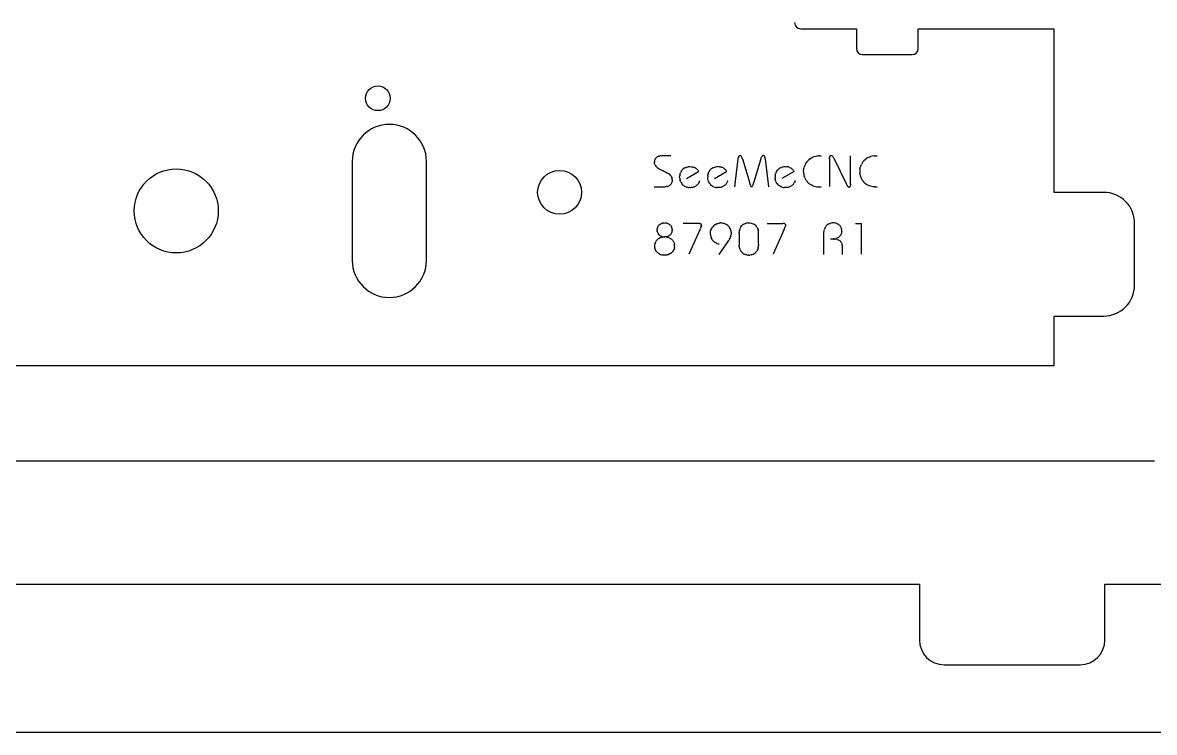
# Model space of a CAD drawing. Header units: inches. Extents: x -1545 to -733, y 114 to 571.
# Drawn here: x -1249.9 to -1158.3, y 114.1 to 171.5 of the extents above; entities that cross this region are included whole.
import ezdxf

# ---------------------------------------------------------------- set-up
doc = ezdxf.new("R2010")
doc.units = ezdxf.units.IN
doc.header["$MEASUREMENT"] = 0
doc.linetypes.add('Continuous2', pattern=[0])
doc.layers.add('GREEN TEXT ALL', color=1, linetype='Continuous')

msp = doc.modelspace()

# ---------------------------------------------------------------- linework, layer by layer
at = {"color": 1, "linetype": 'Continuous2', "lineweight": -3, "true_color": 0xff0000}
for p, q in [((-1186.942, 170.985), (-1182.442, 170.985)), ((-1182.442, 170.985), (-1182.442, 169.4)), ((-1177.442, 169.4), (-1177.442, 170.985)), ((-1177.442, 170.985), (-1166.442, 170.985)), ((-1166.442, 157.76), (-1166.442, 170.985)), ((-1181.942, 168.9), (-1177.942, 168.9)), ((-1162.442, 157.76), (-1166.442, 157.76)), ((-1159.942, 150.26), (-1159.942, 155.26)), ((-1166.442, 147.76), (-1162.442, 147.76)), ((-1166.442, 143.76), (-1166.442, 147.76)), ((-1281.442, 143.76), (-1166.442, 143.76)), ((-1277.345, 126.062), (-1177.345, 126.062)), ((-1177.345, 126.062), (-1177.345, 121.562)), ((-1162.345, 126.062), (-1139.12, 126.062)), ((-1162.345, 121.562), (-1162.345, 126.062)), ((-1175.345, 119.562), (-1164.345, 119.562))]:
    msp.add_line(p, q, dxfattribs=at)
at = {"color": 5, "linetype": 'Continuous2', "lineweight": -3, "true_color": 0x0000ff}
for p, q in [((-1223.21, 160.26), (-1223.21, 152.26)), ((-1217.21, 152.26), (-1217.21, 160.26)), ((-1296.345, 136.062), (-1158.345, 136.062))]:
    msp.add_line(p, q, dxfattribs=at)
at = {"color": 2, "linetype": 'Continuous2', "lineweight": -3, "true_color": 0xffff00}
msp.add_line((-732.545, 114.09), (-1545.345, 114.09), dxfattribs=at)
at = {"color": 5, "linetype": 'Continuous2', "lineweight": -3, "true_color": 0x0000ff}
for centre, radius in [((-1221.136, 165.368), 1), ((-1237.442, 156.26), 3.4), ((-1206.442, 157.76), 1.775)]:
    msp.add_circle(centre, radius, dxfattribs=at)
at = {"color": 1, "linetype": 'Continuous2', "lineweight": -3, "true_color": 0xff0000}
for centre, radius, start, end in [((-1186.942, 171.485), 0.5, 180, 270), ((-1181.942, 169.4), 0.5, 180, 270), ((-1177.942, 169.4), 0.5, 270, 0), ((-1162.442, 155.26), 2.5, 360, 90), ((-1162.442, 150.26), 2.5, 270, 360), ((-1175.345, 121.562), 2, 180, 270), ((-1164.345, 121.562), 2, 270, 0)]:
    msp.add_arc(centre, radius, start, end, dxfattribs=at)
at = {"color": 5, "linetype": 'Continuous2', "lineweight": -3, "true_color": 0x0000ff}
for centre, start, end in [((-1220.21, 160.26), 0, 180), ((-1220.21, 152.26), 180, 0)]:
    msp.add_arc(centre, 3, start, end, dxfattribs=at)
at = {"layer": 'GREEN TEXT ALL', "color": 3, "linetype": 'Continuous2', "lineweight": -3, "true_color": 0x00ff00}
for p, q in [((-1198.765, 160.265), (-1198.771, 160.181)), ((-1198.764, 160.095), (-1198.771, 160.181)), ((-1198.765, 160.265), (-1198.748, 160.354)), ((-1198.735, 160.4), (-1198.748, 160.354)), ((-1198.716, 160.444), (-1198.735, 160.4)), ((-1198.716, 160.444), (-1198.693, 160.485)), ((-1198.693, 160.485), (-1198.664, 160.526)), ((-1198.631, 160.565), (-1198.664, 160.526)), ((-1198.631, 160.565), (-1198.59, 160.6)), ((-1198.545, 160.631), (-1198.59, 160.6)), ((-1198.493, 160.659), (-1198.545, 160.631)), ((-1198.433, 160.682), (-1198.493, 160.659)), ((-1198.433, 160.682), (-1198.365, 160.699)), ((-1198.288, 160.708), (-1198.365, 160.699)), ((-1198.203, 160.712), (-1198.288, 160.708)), ((-1197.447, 160.712), (-1198.203, 160.712)), ((-1192.279, 158.201), (-1191.997, 160.484)), ((-1191.997, 160.484), (-1191.991, 160.523)), ((-1191.991, 160.523), (-1191.983, 160.568)), ((-1191.971, 160.613), (-1191.983, 160.568)), ((-1191.971, 160.613), (-1191.956, 160.656)), ((-1191.937, 160.693), (-1191.956, 160.656)), ((-1191.937, 160.693), (-1191.913, 160.723)), ((-1191.884, 160.743), (-1191.913, 160.723)), ((-1191.884, 160.743), (-1191.85, 160.75)), ((-1191.811, 160.743), (-1191.85, 160.75)), ((-1191.778, 160.721), (-1191.811, 160.743)), ((-1191.778, 160.721), (-1191.749, 160.689)), ((-1191.723, 160.649), (-1191.749, 160.689)), ((-1191.701, 160.605), (-1191.723, 160.649)), ((-1191.683, 160.558), (-1191.701, 160.605)), ((-1191.667, 160.511), (-1191.683, 160.558)), ((-1191.654, 160.468), (-1191.667, 160.511)), ((-1191.654, 160.468), (-1191.057, 158.511)), ((-1190.162, 160.468), (-1190.759, 158.511)), ((-1190.162, 160.468), (-1190.149, 160.507)), ((-1190.149, 160.507), (-1190.134, 160.553)), ((-1190.134, 160.553), (-1190.116, 160.601)), ((-1190.116, 160.601), (-1190.095, 160.646)), ((-1190.071, 160.686), (-1190.095, 160.646)), ((-1190.071, 160.686), (-1190.042, 160.719)), ((-1190.009, 160.742), (-1190.042, 160.719)), ((-1189.97, 160.75), (-1190.009, 160.742)), ((-1189.936, 160.743), (-1189.97, 160.75)), ((-1189.936, 160.743), (-1189.907, 160.723)), ((-1189.883, 160.693), (-1189.907, 160.723)), ((-1189.883, 160.693), (-1189.865, 160.656)), ((-1189.85, 160.613), (-1189.865, 160.656)), ((-1189.85, 160.613), (-1189.838, 160.568)), ((-1189.829, 160.523), (-1189.838, 160.568)), ((-1189.824, 160.484), (-1189.829, 160.523)), ((-1189.824, 160.484), (-1189.542, 158.201)), ((-1186.449, 160.222), (-1186.517, 160.124)), ((-1186.37, 160.314), (-1186.449, 160.222)), ((-1186.282, 160.398), (-1186.37, 160.314)), ((-1186.183, 160.474), (-1186.282, 160.398)), ((-1186.183, 160.474), (-1186.076, 160.542)), ((-1186.076, 160.542), (-1185.958, 160.601)), ((-1185.831, 160.65), (-1185.958, 160.601)), ((-1185.831, 160.65), (-1185.694, 160.684)), ((-1185.694, 160.684), (-1185.549, 160.705)), ((-1185.394, 160.712), (-1185.549, 160.705)), ((-1185.394, 160.712), (-1185.292, 160.712)), ((-1184.614, 160.484), (-1184.613, 160.527)), ((-1184.614, 160.484), (-1184.614, 158.225)), ((-1184.611, 160.565), (-1184.613, 160.527)), ((-1184.611, 160.565), (-1184.607, 160.598)), ((-1184.602, 160.627), (-1184.607, 160.598)), ((-1184.602, 160.627), (-1184.587, 160.673)), ((-1184.567, 160.707), (-1184.587, 160.673)), ((-1184.567, 160.707), (-1184.544, 160.728)), ((-1184.544, 160.728), (-1184.52, 160.741)), ((-1184.52, 160.741), (-1184.495, 160.748)), ((-1184.471, 160.75), (-1184.495, 160.748)), ((-1184.471, 160.75), (-1184.446, 160.747)), ((-1184.446, 160.747), (-1184.422, 160.737)), ((-1184.396, 160.719), (-1184.422, 160.737)), ((-1184.396, 160.719), (-1184.37, 160.691)), ((-1184.342, 160.652), (-1184.37, 160.691)), ((-1184.342, 160.652), (-1184.307, 160.6)), ((-1184.288, 160.567), (-1184.307, 160.6)), ((-1184.268, 160.53), (-1184.288, 160.567)), ((-1184.245, 160.487), (-1184.268, 160.53)), ((-1184.245, 160.487), (-1184.222, 160.438)), ((-1183.253, 158.441), (-1184.222, 160.438)), ((-1182.914, 158.441), (-1182.914, 160.712)), ((-1181.91, 160.222), (-1181.978, 160.124)), ((-1181.831, 160.314), (-1181.91, 160.222)), ((-1181.743, 160.398), (-1181.831, 160.314)), ((-1181.743, 160.398), (-1181.644, 160.474)), ((-1181.537, 160.542), (-1181.644, 160.474)), ((-1181.419, 160.601), (-1181.537, 160.542)), ((-1181.419, 160.601), (-1181.292, 160.65)), ((-1181.155, 160.684), (-1181.292, 160.65)), ((-1181.01, 160.705), (-1181.155, 160.684)), ((-1181.01, 160.705), (-1180.855, 160.712)), ((-1180.855, 160.712), (-1180.753, 160.712)), ((-1198.744, 160.016), (-1198.764, 160.095)), ((-1198.744, 160.016), (-1198.711, 159.945)), ((-1198.711, 159.945), (-1198.664, 159.881)), ((-1198.607, 159.822), (-1198.664, 159.881)), ((-1198.607, 159.822), (-1198.545, 159.767)), ((-1198.545, 159.767), (-1198.475, 159.716)), ((-1198.475, 159.716), (-1198.399, 159.668)), ((-1198.399, 159.668), (-1198.232, 159.58)), ((-1198.232, 159.58), (-1198.051, 159.498)), ((-1198.051, 159.498), (-1197.959, 159.459)), ((-1197.959, 159.459), (-1197.87, 159.416)), ((-1197.87, 159.416), (-1197.786, 159.372)), ((-1197.786, 159.372), (-1197.704, 159.325)), ((-1197.704, 159.325), (-1197.628, 159.275)), ((-1197.558, 159.221), (-1197.628, 159.275)), ((-1196.716, 159.172), (-1196.697, 159.257)), ((-1196.697, 159.257), (-1196.669, 159.337)), ((-1196.634, 159.413), (-1196.669, 159.337)), ((-1196.634, 159.413), (-1196.593, 159.483)), ((-1196.593, 159.483), (-1196.547, 159.548)), ((-1196.495, 159.607), (-1196.547, 159.548)), ((-1196.437, 159.66), (-1196.495, 159.607)), ((-1196.374, 159.707), (-1196.437, 159.66)), ((-1196.305, 159.747), (-1196.374, 159.707)), ((-1196.305, 159.747), (-1196.232, 159.78)), ((-1196.232, 159.78), (-1196.154, 159.808)), ((-1196.188, 158.89), (-1195.2, 159.437)), ((-1196.154, 159.808), (-1196.072, 159.827)), ((-1196.072, 159.827), (-1195.987, 159.838)), ((-1195.987, 159.838), (-1195.899, 159.842)), ((-1195.899, 159.842), (-1195.781, 159.835)), ((-1195.781, 159.835), (-1195.67, 159.814)), ((-1195.67, 159.814), (-1195.564, 159.78)), ((-1195.464, 159.731), (-1195.564, 159.78)), ((-1195.464, 159.731), (-1195.417, 159.702)), ((-1195.375, 159.672), (-1195.417, 159.702)), ((-1195.375, 159.672), (-1195.336, 159.638)), ((-1195.336, 159.638), (-1195.301, 159.603)), ((-1195.301, 159.603), (-1195.27, 159.565)), ((-1195.27, 159.565), (-1195.243, 159.524)), ((-1195.22, 159.482), (-1195.243, 159.524)), ((-1195.22, 159.482), (-1195.2, 159.437)), ((-1194.427, 159.257), (-1194.447, 159.172)), ((-1194.427, 159.257), (-1194.399, 159.337)), ((-1194.399, 159.337), (-1194.365, 159.413)), ((-1194.324, 159.483), (-1194.365, 159.413)), ((-1194.324, 159.483), (-1194.278, 159.548)), ((-1194.278, 159.548), (-1194.226, 159.607)), ((-1194.168, 159.66), (-1194.226, 159.607)), ((-1194.168, 159.66), (-1194.105, 159.707)), ((-1194.036, 159.747), (-1194.105, 159.707)), ((-1194.036, 159.747), (-1193.962, 159.78)), ((-1193.962, 159.78), (-1193.884, 159.808)), ((-1193.919, 158.89), (-1192.931, 159.437)), ((-1193.884, 159.808), (-1193.802, 159.827)), ((-1193.802, 159.827), (-1193.717, 159.838)), ((-1193.717, 159.838), (-1193.629, 159.842)), ((-1193.512, 159.835), (-1193.629, 159.842)), ((-1193.512, 159.835), (-1193.4, 159.814)), ((-1193.294, 159.78), (-1193.4, 159.814)), ((-1193.194, 159.731), (-1193.294, 159.78)), ((-1193.194, 159.731), (-1193.148, 159.702)), ((-1193.148, 159.702), (-1193.105, 159.672)), ((-1193.066, 159.638), (-1193.105, 159.672)), ((-1193.066, 159.638), (-1193.031, 159.603)), ((-1193.031, 159.603), (-1193, 159.565)), ((-1192.973, 159.524), (-1193, 159.565)), ((-1192.973, 159.524), (-1192.95, 159.482)), ((-1192.931, 159.437), (-1192.95, 159.482)), ((-1189, 159.172), (-1188.98, 159.257)), ((-1188.953, 159.337), (-1188.98, 159.257)), ((-1188.918, 159.413), (-1188.953, 159.337)), ((-1188.877, 159.483), (-1188.918, 159.413)), ((-1188.877, 159.483), (-1188.831, 159.548)), ((-1188.831, 159.548), (-1188.779, 159.607)), ((-1188.779, 159.607), (-1188.721, 159.66)), ((-1188.721, 159.66), (-1188.658, 159.707)), ((-1188.589, 159.747), (-1188.658, 159.707)), ((-1188.589, 159.747), (-1188.515, 159.78)), ((-1188.437, 159.808), (-1188.515, 159.78)), ((-1187.484, 159.437), (-1188.472, 158.89)), ((-1188.437, 159.808), (-1188.356, 159.827)), ((-1188.356, 159.827), (-1188.271, 159.838)), ((-1188.271, 159.838), (-1188.183, 159.842)), ((-1188.183, 159.842), (-1188.065, 159.835)), ((-1187.953, 159.814), (-1188.065, 159.835)), ((-1187.847, 159.78), (-1187.953, 159.814)), ((-1187.847, 159.78), (-1187.748, 159.731)), ((-1187.748, 159.731), (-1187.701, 159.702)), ((-1187.658, 159.672), (-1187.701, 159.702)), ((-1187.658, 159.672), (-1187.619, 159.638)), ((-1187.584, 159.603), (-1187.619, 159.638)), ((-1187.584, 159.603), (-1187.554, 159.565)), ((-1187.554, 159.565), (-1187.526, 159.524)), ((-1187.526, 159.524), (-1187.503, 159.482)), ((-1187.503, 159.482), (-1187.484, 159.437)), ((-1186.709, 159.462), (-1186.704, 159.574)), ((-1186.703, 159.315), (-1186.709, 159.462)), ((-1186.704, 159.574), (-1186.688, 159.686)), ((-1186.703, 159.315), (-1186.683, 159.177)), ((-1186.688, 159.686), (-1186.661, 159.799)), ((-1186.661, 159.799), (-1186.623, 159.911)), ((-1186.576, 160.02), (-1186.623, 159.911)), ((-1186.517, 160.124), (-1186.576, 160.02)), ((-1182.165, 159.574), (-1182.17, 159.462)), ((-1182.17, 159.462), (-1182.164, 159.315)), ((-1182.149, 159.686), (-1182.165, 159.574)), ((-1182.144, 159.177), (-1182.164, 159.315)), ((-1182.149, 159.686), (-1182.122, 159.799)), ((-1182.084, 159.911), (-1182.122, 159.799)), ((-1182.084, 159.911), (-1182.037, 160.02)), ((-1181.978, 160.124), (-1182.037, 160.02)), ((-1197.558, 159.221), (-1197.495, 159.163)), ((-1197.511, 158.347), (-1197.557, 158.315)), ((-1197.511, 158.347), (-1197.469, 158.383)), ((-1197.495, 159.163), (-1197.439, 159.1)), ((-1197.433, 158.424), (-1197.469, 158.383)), ((-1197.439, 159.1), (-1197.392, 159.032)), ((-1197.433, 158.424), (-1197.402, 158.471)), ((-1197.402, 158.471), (-1197.377, 158.522)), ((-1197.392, 159.032), (-1197.359, 158.956)), ((-1197.377, 158.522), (-1197.357, 158.579)), ((-1197.339, 158.872), (-1197.359, 158.956)), ((-1197.344, 158.641), (-1197.357, 158.579)), ((-1197.336, 158.708), (-1197.344, 158.641)), ((-1197.333, 158.78), (-1197.339, 158.872)), ((-1197.333, 158.78), (-1197.336, 158.708)), ((-1196.732, 158.992), (-1196.728, 159.084)), ((-1196.728, 158.9), (-1196.732, 158.992)), ((-1196.716, 159.172), (-1196.728, 159.084)), ((-1196.728, 158.9), (-1196.716, 158.812)), ((-1196.716, 158.812), (-1196.697, 158.727)), ((-1196.669, 158.647), (-1196.697, 158.727)), ((-1196.669, 158.647), (-1196.634, 158.571)), ((-1196.634, 158.571), (-1196.593, 158.501)), ((-1196.593, 158.501), (-1196.547, 158.436)), ((-1196.547, 158.436), (-1196.495, 158.377)), ((-1196.437, 158.324), (-1196.495, 158.377)), ((-1195.394, 158.291), (-1195.343, 158.331)), ((-1195.297, 158.374), (-1195.343, 158.331)), ((-1195.254, 158.423), (-1195.297, 158.374)), ((-1195.215, 158.476), (-1195.254, 158.423)), ((-1195.18, 158.533), (-1195.215, 158.476)), ((-1195.18, 158.533), (-1195.149, 158.594)), ((-1195.149, 158.594), (-1195.122, 158.66)), ((-1195.122, 158.66), (-1195.098, 158.731)), ((-1194.459, 159.084), (-1194.463, 158.992)), ((-1194.459, 158.9), (-1194.463, 158.992)), ((-1194.459, 159.084), (-1194.447, 159.172)), ((-1194.447, 158.812), (-1194.459, 158.9)), ((-1194.427, 158.727), (-1194.447, 158.812)), ((-1194.427, 158.727), (-1194.399, 158.647)), ((-1194.365, 158.571), (-1194.399, 158.647)), ((-1194.324, 158.501), (-1194.365, 158.571)), ((-1194.278, 158.436), (-1194.324, 158.501)), ((-1194.278, 158.436), (-1194.226, 158.377)), ((-1194.226, 158.377), (-1194.168, 158.324)), ((-1193.074, 158.331), (-1193.125, 158.291)), ((-1193.027, 158.374), (-1193.074, 158.331)), ((-1192.985, 158.423), (-1193.027, 158.374)), ((-1192.946, 158.476), (-1192.985, 158.423)), ((-1192.946, 158.476), (-1192.91, 158.533)), ((-1192.879, 158.594), (-1192.91, 158.533)), ((-1192.852, 158.66), (-1192.879, 158.594)), ((-1192.852, 158.66), (-1192.829, 158.731)), ((-1191.022, 158.401), (-1191.057, 158.511)), ((-1190.984, 158.299), (-1191.022, 158.401)), ((-1190.797, 158.401), (-1190.837, 158.299)), ((-1190.797, 158.401), (-1190.759, 158.511)), ((-1189.012, 159.084), (-1189.016, 158.992)), ((-1189.012, 158.9), (-1189.016, 158.992)), ((-1189, 159.172), (-1189.012, 159.084)), ((-1189.012, 158.9), (-1189, 158.812)), ((-1188.98, 158.727), (-1189, 158.812)), ((-1188.953, 158.647), (-1188.98, 158.727)), ((-1188.953, 158.647), (-1188.918, 158.571)), ((-1188.877, 158.501), (-1188.918, 158.571)), ((-1188.831, 158.436), (-1188.877, 158.501)), ((-1188.779, 158.377), (-1188.831, 158.436)), ((-1188.779, 158.377), (-1188.721, 158.324)), ((-1187.678, 158.291), (-1187.627, 158.331)), ((-1187.627, 158.331), (-1187.58, 158.374)), ((-1187.58, 158.374), (-1187.538, 158.423)), ((-1187.538, 158.423), (-1187.499, 158.476)), ((-1187.499, 158.476), (-1187.463, 158.533)), ((-1187.463, 158.533), (-1187.433, 158.594)), ((-1187.405, 158.66), (-1187.433, 158.594)), ((-1187.405, 158.66), (-1187.382, 158.731)), ((-1186.683, 159.177), (-1186.651, 159.048)), ((-1186.605, 158.927), (-1186.651, 159.048)), ((-1186.605, 158.927), (-1186.549, 158.815)), ((-1186.485, 158.712), (-1186.549, 158.815)), ((-1186.485, 158.712), (-1186.414, 158.619)), ((-1186.414, 158.619), (-1186.334, 158.535)), ((-1186.247, 158.46), (-1186.334, 158.535)), ((-1186.155, 158.395), (-1186.247, 158.46)), ((-1186.057, 158.34), (-1186.155, 158.395)), ((-1185.954, 158.293), (-1186.057, 158.34)), ((-1183.253, 158.441), (-1183.232, 158.396)), ((-1183.212, 158.357), (-1183.232, 158.396)), ((-1183.212, 158.357), (-1183.194, 158.324)), ((-1182.922, 158.303), (-1182.919, 158.331)), ((-1182.919, 158.331), (-1182.916, 158.364)), ((-1182.915, 158.4), (-1182.916, 158.364)), ((-1182.914, 158.441), (-1182.915, 158.4)), ((-1182.144, 159.177), (-1182.112, 159.048)), ((-1182.066, 158.927), (-1182.112, 159.048)), ((-1182.01, 158.815), (-1182.066, 158.927)), ((-1181.946, 158.712), (-1182.01, 158.815)), ((-1181.946, 158.712), (-1181.875, 158.619)), ((-1181.875, 158.619), (-1181.795, 158.535)), ((-1181.795, 158.535), (-1181.708, 158.46)), ((-1181.616, 158.395), (-1181.708, 158.46)), ((-1181.518, 158.34), (-1181.616, 158.395)), ((-1181.415, 158.293), (-1181.518, 158.34)), ((-1198.803, 158.212), (-1197.966, 158.212)), ((-1197.966, 158.212), (-1197.898, 158.214)), ((-1197.833, 158.22), (-1197.898, 158.214)), ((-1197.771, 158.231), (-1197.833, 158.22)), ((-1197.771, 158.231), (-1197.713, 158.246)), ((-1197.658, 158.264), (-1197.713, 158.246)), ((-1197.658, 158.264), (-1197.606, 158.288)), ((-1197.557, 158.315), (-1197.606, 158.288)), ((-1196.437, 158.324), (-1196.374, 158.278)), ((-1196.374, 158.278), (-1196.305, 158.237)), ((-1196.232, 158.204), (-1196.305, 158.237)), ((-1196.232, 158.204), (-1196.154, 158.177)), ((-1196.072, 158.157), (-1196.154, 158.177)), ((-1196.072, 158.157), (-1195.987, 158.146)), ((-1195.899, 158.142), (-1195.987, 158.146)), ((-1195.899, 158.142), (-1195.827, 158.144)), ((-1195.757, 158.152), (-1195.827, 158.144)), ((-1195.69, 158.163), (-1195.757, 158.152)), ((-1195.69, 158.163), (-1195.625, 158.179)), ((-1195.564, 158.2), (-1195.625, 158.179)), ((-1195.564, 158.2), (-1195.505, 158.226)), ((-1195.448, 158.256), (-1195.505, 158.226)), ((-1195.394, 158.291), (-1195.448, 158.256)), ((-1194.105, 158.278), (-1194.168, 158.324)), ((-1194.036, 158.237), (-1194.105, 158.278)), ((-1193.962, 158.204), (-1194.036, 158.237)), ((-1193.962, 158.204), (-1193.884, 158.177)), ((-1193.884, 158.177), (-1193.802, 158.157)), ((-1193.802, 158.157), (-1193.717, 158.146)), ((-1193.629, 158.142), (-1193.717, 158.146)), ((-1193.557, 158.144), (-1193.629, 158.142)), ((-1193.487, 158.152), (-1193.557, 158.144)), ((-1193.42, 158.163), (-1193.487, 158.152)), ((-1193.42, 158.163), (-1193.356, 158.179)), ((-1193.294, 158.2), (-1193.356, 158.179)), ((-1193.235, 158.226), (-1193.294, 158.2)), ((-1193.178, 158.256), (-1193.235, 158.226)), ((-1193.125, 158.291), (-1193.178, 158.256)), ((-1190.964, 158.256), (-1190.984, 158.299)), ((-1190.945, 158.225), (-1190.964, 158.256)), ((-1190.945, 158.225), (-1190.927, 158.207)), ((-1190.91, 158.201), (-1190.927, 158.207)), ((-1190.894, 158.207), (-1190.91, 158.201)), ((-1190.875, 158.225), (-1190.894, 158.207)), ((-1190.875, 158.225), (-1190.857, 158.256)), ((-1190.837, 158.299), (-1190.857, 158.256)), ((-1188.658, 158.278), (-1188.721, 158.324)), ((-1188.589, 158.237), (-1188.658, 158.278)), ((-1188.589, 158.237), (-1188.515, 158.204)), ((-1188.437, 158.177), (-1188.515, 158.204)), ((-1188.437, 158.177), (-1188.356, 158.157)), ((-1188.356, 158.157), (-1188.271, 158.146)), ((-1188.183, 158.142), (-1188.271, 158.146)), ((-1188.11, 158.144), (-1188.183, 158.142)), ((-1188.041, 158.152), (-1188.11, 158.144)), ((-1187.973, 158.163), (-1188.041, 158.152)), ((-1187.909, 158.179), (-1187.973, 158.163)), ((-1187.909, 158.179), (-1187.847, 158.2)), ((-1187.847, 158.2), (-1187.788, 158.226)), ((-1187.732, 158.256), (-1187.788, 158.226)), ((-1187.678, 158.291), (-1187.732, 158.256)), ((-1185.954, 158.293), (-1185.847, 158.258)), ((-1185.847, 158.258), (-1185.739, 158.233)), ((-1185.739, 158.233), (-1185.631, 158.217)), ((-1185.631, 158.217), (-1185.521, 158.212)), ((-1185.521, 158.212), (-1185.292, 158.212)), ((-1183.194, 158.324), (-1183.178, 158.295)), ((-1183.149, 158.251), (-1183.178, 158.295)), ((-1183.149, 158.251), (-1183.123, 158.22)), ((-1183.098, 158.201), (-1183.123, 158.22)), ((-1183.098, 158.201), (-1183.074, 158.191)), ((-1183.047, 158.189), (-1183.074, 158.191)), ((-1183.047, 158.189), (-1183.016, 158.188)), ((-1183.016, 158.188), (-1182.996, 158.189)), ((-1182.996, 158.189), (-1182.977, 158.195)), ((-1182.977, 158.195), (-1182.96, 158.208)), ((-1182.96, 158.208), (-1182.945, 158.228)), ((-1182.945, 158.228), (-1182.932, 158.259)), ((-1182.922, 158.303), (-1182.932, 158.259)), ((-1181.308, 158.258), (-1181.415, 158.293)), ((-1181.2, 158.233), (-1181.308, 158.258)), ((-1181.092, 158.217), (-1181.2, 158.233)), ((-1180.982, 158.212), (-1181.092, 158.217)), ((-1180.982, 158.212), (-1180.753, 158.212)), ((-1198.551, 154.74), (-1198.548, 154.811)), ((-1198.551, 154.74), (-1198.548, 154.668)), ((-1198.548, 154.811), (-1198.536, 154.876)), ((-1198.539, 154.602), (-1198.548, 154.668)), ((-1198.518, 154.936), (-1198.536, 154.876)), ((-1198.518, 154.936), (-1198.491, 154.99)), ((-1198.459, 155.04), (-1198.491, 154.99)), ((-1198.459, 155.04), (-1198.422, 155.085)), ((-1198.422, 155.085), (-1198.383, 155.124)), ((-1198.383, 155.124), (-1198.34, 155.159)), ((-1198.34, 155.159), (-1198.293, 155.19)), ((-1198.293, 155.19), (-1198.245, 155.216)), ((-1198.194, 155.238), (-1198.245, 155.216)), ((-1198.194, 155.238), (-1198.142, 155.256)), ((-1198.038, 155.279), (-1198.142, 155.256)), ((-1198.038, 155.279), (-1197.942, 155.286)), ((-1197.942, 155.286), (-1197.846, 155.279)), ((-1197.742, 155.256), (-1197.846, 155.279)), ((-1197.742, 155.256), (-1197.69, 155.238)), ((-1197.69, 155.238), (-1197.64, 155.216)), ((-1197.64, 155.216), (-1197.592, 155.19)), ((-1197.547, 155.159), (-1197.592, 155.19)), ((-1197.547, 155.159), (-1197.504, 155.124)), ((-1197.466, 155.085), (-1197.504, 155.124)), ((-1197.466, 155.085), (-1197.431, 155.04)), ((-1197.431, 155.04), (-1197.399, 154.99)), ((-1197.374, 154.936), (-1197.399, 154.99)), ((-1197.356, 154.876), (-1197.374, 154.936)), ((-1197.344, 154.811), (-1197.356, 154.876)), ((-1197.344, 154.668), (-1197.353, 154.602)), ((-1197.344, 154.811), (-1197.341, 154.74)), ((-1197.344, 154.668), (-1197.341, 154.74)), ((-1195.185, 155.248), (-1196.452, 155.248)), ((-1195.087, 154.774), (-1195.99, 152.748)), ((-1195.137, 155.246), (-1195.185, 155.248)), ((-1195.094, 155.24), (-1195.137, 155.246)), ((-1195.094, 155.24), (-1195.057, 155.228)), ((-1195.087, 154.774), (-1195.055, 154.85)), ((-1195.024, 155.212), (-1195.057, 155.228)), ((-1195.029, 154.913), (-1195.055, 154.85)), ((-1195.029, 154.913), (-1195.008, 154.965)), ((-1194.998, 155.191), (-1195.024, 155.212)), ((-1195.008, 154.965), (-1194.992, 155.003)), ((-1194.98, 155.166), (-1194.998, 155.191)), ((-1194.98, 155.034), (-1194.992, 155.003)), ((-1194.969, 155.136), (-1194.98, 155.166)), ((-1194.98, 155.034), (-1194.972, 155.061)), ((-1194.972, 155.061), (-1194.967, 155.083)), ((-1194.965, 155.101), (-1194.969, 155.136)), ((-1194.965, 155.101), (-1194.967, 155.083)), ((-1194.206, 154.721), (-1194.229, 154.636)), ((-1194.206, 154.721), (-1194.172, 154.802)), ((-1194.132, 154.878), (-1194.172, 154.802)), ((-1194.132, 154.878), (-1194.086, 154.947)), ((-1194.034, 155.01), (-1194.086, 154.947)), ((-1193.976, 155.066), (-1194.034, 155.01)), ((-1193.914, 155.116), (-1193.976, 155.066)), ((-1193.847, 155.16), (-1193.914, 155.116)), ((-1193.777, 155.198), (-1193.847, 155.16)), ((-1193.777, 155.198), (-1193.703, 155.229)), ((-1193.703, 155.229), (-1193.626, 155.254)), ((-1193.626, 155.254), (-1193.548, 155.272)), ((-1193.548, 155.272), (-1193.472, 155.283)), ((-1193.394, 155.286), (-1193.472, 155.283)), ((-1193.394, 155.286), (-1193.302, 155.282)), ((-1193.302, 155.282), (-1193.215, 155.269)), ((-1193.215, 155.269), (-1193.132, 155.247)), ((-1193.053, 155.217), (-1193.132, 155.247)), ((-1193.053, 155.217), (-1192.979, 155.179)), ((-1192.979, 155.179), (-1192.911, 155.136)), ((-1192.848, 155.087), (-1192.911, 155.136)), ((-1192.791, 155.033), (-1192.848, 155.087)), ((-1192.791, 155.033), (-1192.74, 154.974)), ((-1192.74, 154.974), (-1192.696, 154.91)), ((-1192.657, 154.843), (-1192.696, 154.91)), ((-1192.624, 154.772), (-1192.657, 154.843)), ((-1192.598, 154.697), (-1192.624, 154.772)), ((-1192.58, 154.621), (-1192.598, 154.697)), ((-1191.901, 154.686), (-1191.916, 154.601)), ((-1191.901, 154.686), (-1191.878, 154.767)), ((-1191.878, 154.767), (-1191.85, 154.844)), ((-1191.814, 154.916), (-1191.85, 154.844)), ((-1191.773, 154.983), (-1191.814, 154.916)), ((-1191.773, 154.983), (-1191.725, 155.043)), ((-1191.725, 155.043), (-1191.671, 155.098)), ((-1191.612, 155.147), (-1191.671, 155.098)), ((-1191.547, 155.188), (-1191.612, 155.147)), ((-1191.547, 155.188), (-1191.476, 155.223)), ((-1191.399, 155.251), (-1191.476, 155.223)), ((-1191.399, 155.251), (-1191.317, 155.27)), ((-1191.23, 155.282), (-1191.317, 155.27)), ((-1191.23, 155.282), (-1191.136, 155.286)), ((-1191.136, 155.286), (-1191.044, 155.282)), ((-1191.044, 155.282), (-1190.956, 155.27)), ((-1190.956, 155.27), (-1190.874, 155.25)), ((-1190.874, 155.25), (-1190.798, 155.221)), ((-1190.798, 155.221), (-1190.727, 155.185)), ((-1190.662, 155.143), (-1190.727, 155.185)), ((-1190.602, 155.095), (-1190.662, 155.143)), ((-1190.548, 155.041), (-1190.602, 155.095)), ((-1190.5, 154.981), (-1190.548, 155.041)), ((-1190.459, 154.916), (-1190.5, 154.981)), ((-1190.459, 154.916), (-1190.424, 154.844)), ((-1190.424, 154.844), (-1190.395, 154.767)), ((-1190.395, 154.767), (-1190.373, 154.686)), ((-1190.357, 154.601), (-1190.373, 154.686)), ((-1189.644, 155.248), (-1188.377, 155.248)), ((-1188.279, 154.774), (-1189.182, 152.748)), ((-1188.329, 155.246), (-1188.377, 155.248)), ((-1188.285, 155.24), (-1188.329, 155.246)), ((-1188.248, 155.228), (-1188.285, 155.24)), ((-1188.279, 154.774), (-1188.247, 154.85)), ((-1188.248, 155.228), (-1188.216, 155.212)), ((-1188.247, 154.85), (-1188.22, 154.913)), ((-1188.22, 154.913), (-1188.199, 154.965)), ((-1188.19, 155.191), (-1188.216, 155.212)), ((-1188.199, 154.965), (-1188.183, 155.003)), ((-1188.19, 155.191), (-1188.171, 155.166)), ((-1188.183, 155.003), (-1188.171, 155.034)), ((-1188.171, 155.166), (-1188.16, 155.136)), ((-1188.171, 155.034), (-1188.163, 155.061)), ((-1188.158, 155.083), (-1188.163, 155.061)), ((-1188.157, 155.101), (-1188.16, 155.136)), ((-1188.158, 155.083), (-1188.157, 155.101)), ((-1185.058, 154.631), (-1185.046, 154.698)), ((-1185.046, 154.698), (-1185.029, 154.765)), ((-1185.006, 154.832), (-1185.029, 154.765)), ((-1184.977, 154.897), (-1185.006, 154.832)), ((-1184.977, 154.897), (-1184.943, 154.959)), ((-1184.902, 155.019), (-1184.943, 154.959)), ((-1184.855, 155.074), (-1184.902, 155.019)), ((-1184.855, 155.074), (-1184.8, 155.125)), ((-1184.738, 155.17), (-1184.8, 155.125)), ((-1184.67, 155.211), (-1184.738, 155.17)), ((-1184.67, 155.211), (-1184.593, 155.244)), ((-1184.593, 155.244), (-1184.508, 155.267)), ((-1184.414, 155.282), (-1184.508, 155.267)), ((-1184.312, 155.286), (-1184.414, 155.282)), ((-1184.234, 155.283), (-1184.312, 155.286)), ((-1184.16, 155.273), (-1184.234, 155.283)), ((-1184.09, 155.257), (-1184.16, 155.273)), ((-1184.024, 155.235), (-1184.09, 155.257)), ((-1184.024, 155.235), (-1183.962, 155.207)), ((-1183.905, 155.175), (-1183.962, 155.207)), ((-1183.854, 155.139), (-1183.905, 155.175)), ((-1183.808, 155.098), (-1183.854, 155.139)), ((-1183.808, 155.098), (-1183.766, 155.053)), ((-1183.766, 155.053), (-1183.729, 155.005)), ((-1183.698, 154.952), (-1183.729, 155.005)), ((-1183.671, 154.896), (-1183.698, 154.952)), ((-1183.671, 154.896), (-1183.649, 154.837)), ((-1183.634, 154.776), (-1183.649, 154.837)), ((-1183.625, 154.714), (-1183.634, 154.776)), ((-1183.622, 154.649), (-1183.625, 154.714)), ((-1182.508, 155.248), (-1182.03, 155.248)), ((-1182.03, 152.748), (-1182.03, 155.248)), ((-1198.695, 153.718), (-1198.662, 153.783)), ((-1198.623, 153.844), (-1198.662, 153.783)), ((-1198.579, 153.899), (-1198.623, 153.844)), ((-1198.528, 153.949), (-1198.579, 153.899)), ((-1198.539, 154.602), (-1198.523, 154.539)), ((-1198.528, 153.949), (-1198.471, 153.994)), ((-1198.523, 154.539), (-1198.501, 154.482)), ((-1198.501, 154.482), (-1198.473, 154.429)), ((-1198.473, 154.429), (-1198.442, 154.381)), ((-1198.409, 154.035), (-1198.471, 153.994)), ((-1198.406, 154.337), (-1198.442, 154.381)), ((-1198.409, 154.035), (-1198.343, 154.069)), ((-1198.366, 154.298), (-1198.406, 154.337)), ((-1198.322, 154.264), (-1198.366, 154.298)), ((-1198.272, 154.098), (-1198.343, 154.069)), ((-1198.275, 154.234), (-1198.322, 154.264)), ((-1198.275, 154.234), (-1198.224, 154.209)), ((-1198.197, 154.121), (-1198.272, 154.098)), ((-1198.17, 154.188), (-1198.224, 154.209)), ((-1198.197, 154.121), (-1198.118, 154.139)), ((-1198.17, 154.188), (-1198.114, 154.172)), ((-1198.035, 154.148), (-1198.118, 154.139)), ((-1198.114, 154.172), (-1198.057, 154.161)), ((-1198.057, 154.161), (-1198, 154.154)), ((-1197.949, 154.152), (-1198.035, 154.148)), ((-1198, 154.154), (-1197.942, 154.152)), ((-1197.863, 154.149), (-1197.949, 154.152)), ((-1197.884, 154.154), (-1197.942, 154.152)), ((-1197.827, 154.161), (-1197.884, 154.154)), ((-1197.78, 154.139), (-1197.863, 154.149)), ((-1197.771, 154.172), (-1197.827, 154.161)), ((-1197.78, 154.139), (-1197.701, 154.123)), ((-1197.771, 154.172), (-1197.716, 154.188)), ((-1197.664, 154.209), (-1197.716, 154.188)), ((-1197.625, 154.1), (-1197.701, 154.123)), ((-1197.664, 154.209), (-1197.614, 154.234)), ((-1197.625, 154.1), (-1197.552, 154.072)), ((-1197.614, 154.234), (-1197.568, 154.264)), ((-1197.525, 154.298), (-1197.568, 154.264)), ((-1197.552, 154.072), (-1197.486, 154.038)), ((-1197.485, 154.337), (-1197.525, 154.298)), ((-1197.486, 154.038), (-1197.424, 153.998)), ((-1197.45, 154.381), (-1197.485, 154.337)), ((-1197.419, 154.429), (-1197.45, 154.381)), ((-1197.424, 153.998), (-1197.368, 153.953)), ((-1197.392, 154.482), (-1197.419, 154.429)), ((-1197.369, 154.539), (-1197.392, 154.482)), ((-1197.353, 154.602), (-1197.369, 154.539)), ((-1197.368, 153.953), (-1197.316, 153.903)), ((-1197.316, 153.903), (-1197.271, 153.848)), ((-1197.271, 153.848), (-1197.232, 153.788)), ((-1197.198, 153.722), (-1197.232, 153.788)), ((-1194.248, 154.449), (-1194.243, 154.545)), ((-1194.239, 154.316), (-1194.248, 154.449)), ((-1194.243, 154.545), (-1194.229, 154.636)), ((-1194.239, 154.316), (-1194.215, 154.179)), ((-1194.215, 154.179), (-1194.196, 154.111)), ((-1194.196, 154.111), (-1194.171, 154.045)), ((-1194.171, 154.045), (-1194.139, 153.981)), ((-1194.139, 153.981), (-1194.103, 153.92)), ((-1194.103, 153.92), (-1194.059, 153.861)), ((-1194.059, 153.861), (-1194.009, 153.807)), ((-1193.951, 153.756), (-1194.009, 153.807)), ((-1193.886, 153.709), (-1193.951, 153.756)), ((-1192.879, 153.677), (-1192.807, 153.783)), ((-1192.807, 153.783), (-1192.745, 153.879)), ((-1192.691, 153.971), (-1192.745, 153.879)), ((-1192.691, 153.971), (-1192.646, 154.063)), ((-1192.611, 154.156), (-1192.646, 154.063)), ((-1192.611, 154.156), (-1192.586, 154.251)), ((-1192.586, 154.251), (-1192.57, 154.353)), ((-1192.568, 154.544), (-1192.58, 154.621)), ((-1192.565, 154.465), (-1192.57, 154.353)), ((-1192.568, 154.544), (-1192.565, 154.465)), ((-1191.929, 154.42), (-1191.926, 154.513)), ((-1191.929, 154.42), (-1191.929, 153.571)), ((-1191.916, 154.601), (-1191.926, 154.513)), ((-1190.347, 154.513), (-1190.357, 154.601)), ((-1190.344, 154.42), (-1190.347, 154.513)), ((-1190.344, 153.571), (-1190.344, 154.42)), ((-1185.068, 154.502), (-1185.066, 154.566)), ((-1185.068, 152.737), (-1185.068, 154.502)), ((-1185.066, 154.566), (-1185.058, 154.631)), ((-1184.283, 153.987), (-1184.528, 153.987)), ((-1184.323, 153.99), (-1184.41, 153.987)), ((-1184.239, 153.998), (-1184.323, 153.99)), ((-1184.283, 153.987), (-1184.203, 153.985)), ((-1184.239, 153.998), (-1184.161, 154.012)), ((-1184.126, 153.978), (-1184.203, 153.985)), ((-1184.161, 154.012), (-1184.087, 154.031)), ((-1184.055, 153.965), (-1184.126, 153.978)), ((-1184.017, 154.056), (-1184.087, 154.031)), ((-1183.987, 153.948), (-1184.055, 153.965)), ((-1183.952, 154.086), (-1184.017, 154.056)), ((-1183.987, 153.948), (-1183.925, 153.926)), ((-1183.892, 154.121), (-1183.952, 154.086)), ((-1183.925, 153.926), (-1183.866, 153.9)), ((-1183.836, 154.163), (-1183.892, 154.121)), ((-1183.813, 153.868), (-1183.866, 153.9)), ((-1183.786, 154.209), (-1183.836, 154.163)), ((-1183.813, 153.868), (-1183.763, 153.832)), ((-1183.742, 154.259), (-1183.786, 154.209)), ((-1183.763, 153.832), (-1183.719, 153.79)), ((-1183.706, 154.314), (-1183.742, 154.259)), ((-1183.719, 153.79), (-1183.68, 153.743)), ((-1183.675, 154.373), (-1183.706, 154.314)), ((-1183.675, 154.373), (-1183.652, 154.435)), ((-1183.635, 154.503), (-1183.652, 154.435)), ((-1183.625, 154.574), (-1183.635, 154.503)), ((-1183.625, 154.574), (-1183.622, 154.649)), ((-1198.754, 153.42), (-1198.75, 153.5)), ((-1198.754, 153.42), (-1198.749, 153.32)), ((-1198.75, 153.5), (-1198.739, 153.577)), ((-1198.735, 153.229), (-1198.749, 153.32)), ((-1198.721, 153.649), (-1198.739, 153.577)), ((-1198.735, 153.229), (-1198.71, 153.147)), ((-1198.695, 153.718), (-1198.721, 153.649)), ((-1198.71, 153.147), (-1198.677, 153.073)), ((-1198.635, 153.007), (-1198.677, 153.073)), ((-1198.589, 152.948), (-1198.635, 153.007)), ((-1198.537, 152.894), (-1198.589, 152.948)), ((-1198.48, 152.848), (-1198.537, 152.894)), ((-1198.42, 152.809), (-1198.48, 152.848)), ((-1197.471, 152.809), (-1197.41, 152.848)), ((-1197.353, 152.894), (-1197.41, 152.848)), ((-1197.302, 152.948), (-1197.353, 152.894)), ((-1197.302, 152.948), (-1197.256, 153.007)), ((-1197.256, 153.007), (-1197.214, 153.073)), ((-1197.18, 153.147), (-1197.214, 153.073)), ((-1197.198, 153.722), (-1197.171, 153.653)), ((-1197.18, 153.147), (-1197.156, 153.229)), ((-1197.171, 153.653), (-1197.152, 153.579)), ((-1197.156, 153.229), (-1197.141, 153.32)), ((-1197.14, 153.502), (-1197.152, 153.579)), ((-1197.136, 153.42), (-1197.141, 153.32)), ((-1197.136, 153.42), (-1197.14, 153.502)), ((-1193.813, 153.669), (-1193.886, 153.709)), ((-1193.732, 153.635), (-1193.813, 153.669)), ((-1193.732, 153.635), (-1193.641, 153.61)), ((-1193.641, 153.61), (-1193.541, 153.591)), ((-1193.549, 152.737), (-1192.879, 153.677)), ((-1191.929, 153.571), (-1191.926, 153.478)), ((-1191.916, 153.389), (-1191.926, 153.478)), ((-1191.901, 153.303), (-1191.916, 153.389)), ((-1191.878, 153.221), (-1191.901, 153.303)), ((-1191.85, 153.143), (-1191.878, 153.221)), ((-1191.85, 153.143), (-1191.814, 153.071)), ((-1191.814, 153.071), (-1191.773, 153.003)), ((-1191.725, 152.941), (-1191.773, 153.003)), ((-1191.725, 152.941), (-1191.671, 152.885)), ((-1191.612, 152.836), (-1191.671, 152.885)), ((-1191.612, 152.836), (-1191.547, 152.792)), ((-1190.727, 152.792), (-1190.662, 152.836)), ((-1190.662, 152.836), (-1190.602, 152.885)), ((-1190.602, 152.885), (-1190.548, 152.941)), ((-1190.548, 152.941), (-1190.5, 153.003)), ((-1190.459, 153.071), (-1190.5, 153.003)), ((-1190.424, 153.143), (-1190.459, 153.071)), ((-1190.395, 153.221), (-1190.424, 153.143)), ((-1190.395, 153.221), (-1190.373, 153.303)), ((-1190.373, 153.303), (-1190.357, 153.389)), ((-1190.357, 153.389), (-1190.347, 153.478)), ((-1190.344, 153.571), (-1190.347, 153.478)), ((-1183.68, 153.743), (-1183.647, 153.691)), ((-1183.62, 153.633), (-1183.647, 153.691)), ((-1183.62, 153.633), (-1183.599, 153.569)), ((-1183.584, 153.5), (-1183.599, 153.569)), ((-1183.584, 153.5), (-1183.576, 153.426)), ((-1183.573, 153.346), (-1183.576, 153.426)), ((-1183.573, 152.737), (-1183.573, 153.346)), ((-1198.356, 152.775), (-1198.42, 152.809)), ((-1198.356, 152.775), (-1198.289, 152.747)), ((-1198.289, 152.747), (-1198.219, 152.725)), ((-1198.219, 152.725), (-1198.148, 152.709)), ((-1198.148, 152.709), (-1198.079, 152.698)), ((-1198.011, 152.691), (-1198.079, 152.698)), ((-1197.945, 152.689), (-1198.011, 152.691)), ((-1197.879, 152.691), (-1197.945, 152.689)), ((-1197.879, 152.691), (-1197.811, 152.698)), ((-1197.811, 152.698), (-1197.742, 152.709)), ((-1197.671, 152.725), (-1197.742, 152.709)), ((-1197.671, 152.725), (-1197.602, 152.747)), ((-1197.534, 152.775), (-1197.602, 152.747)), ((-1197.471, 152.809), (-1197.534, 152.775)), ((-1191.547, 152.792), (-1191.476, 152.756)), ((-1191.476, 152.756), (-1191.399, 152.726)), ((-1191.317, 152.705), (-1191.399, 152.726)), ((-1191.317, 152.705), (-1191.23, 152.692)), ((-1191.136, 152.688), (-1191.23, 152.692)), ((-1191.136, 152.688), (-1191.044, 152.692)), ((-1190.956, 152.705), (-1191.044, 152.692)), ((-1190.956, 152.705), (-1190.874, 152.726)), ((-1190.874, 152.726), (-1190.798, 152.756)), ((-1190.798, 152.756), (-1190.727, 152.792))]:
    msp.add_line(p, q, dxfattribs=at)

doc.saveas('drawing.dxf')
